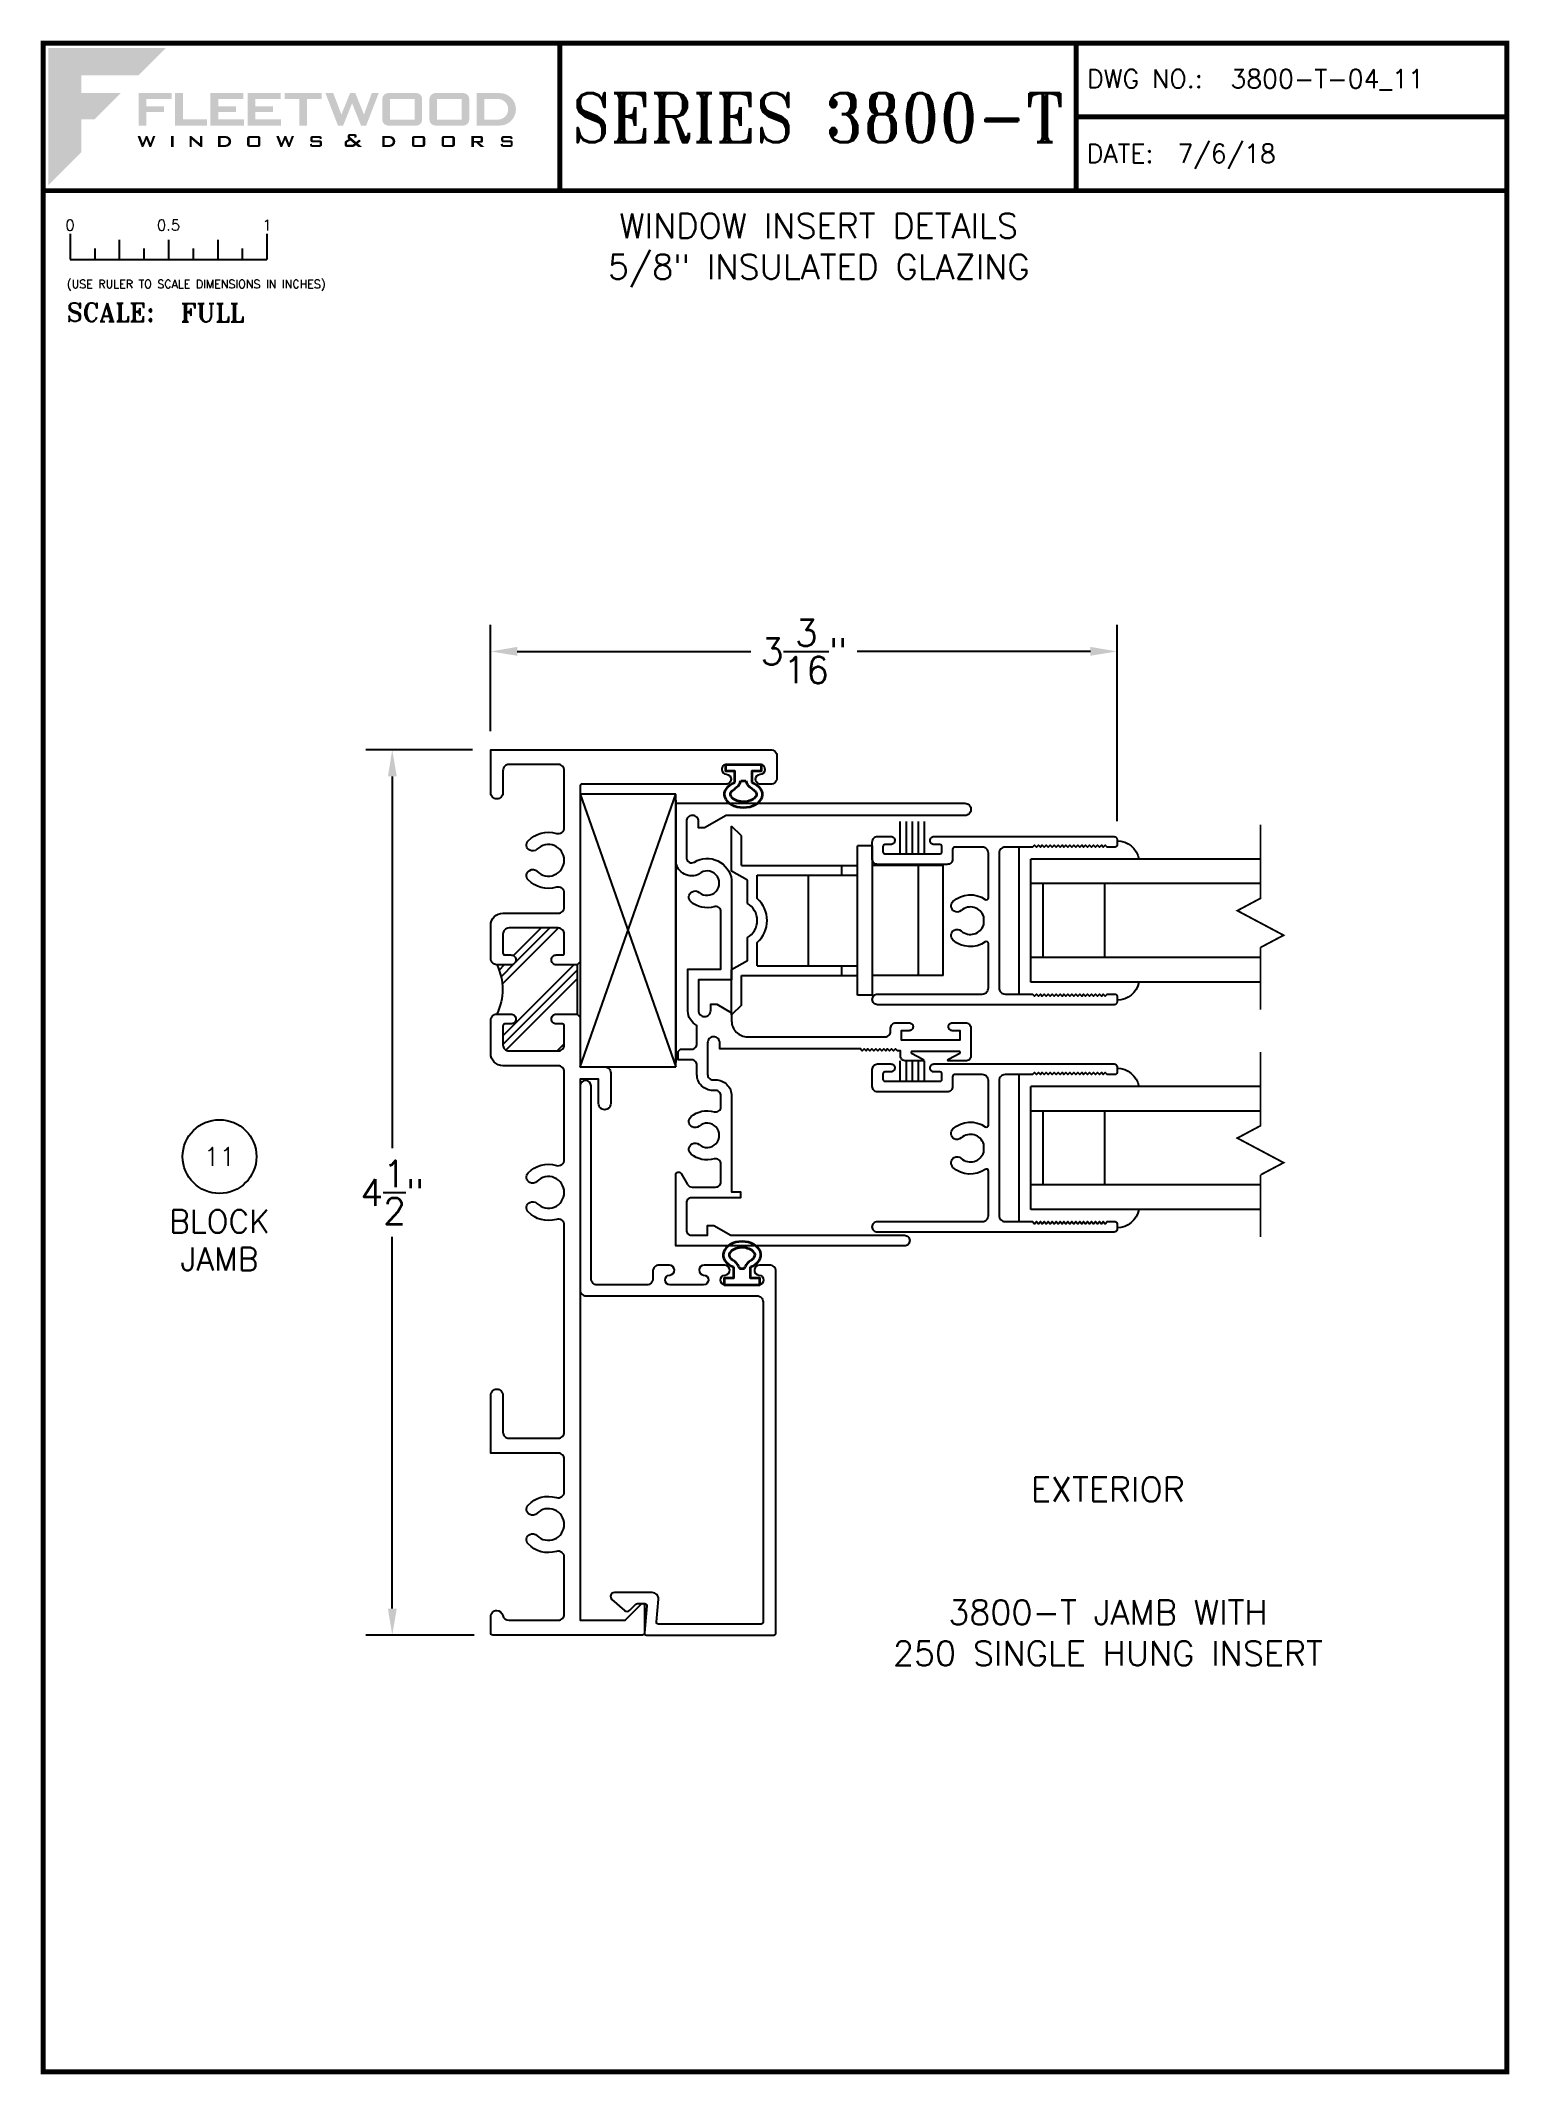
# Paper-space layout 'DETAIL 11' of a CAD drawing. Extents: x 0.3 to 7.8, y 0.1 to 10.4.
# The model-space entities are those that its viewports show. They can reach past a viewport. Long polylines and large blocks are cut down to what shows.
import ezdxf
from ezdxf.enums import TextEntityAlignment as Align

# ---------------------------------------------------------------- set-up
doc = ezdxf.new("R2010")
doc.units = 0
doc.header["$MEASUREMENT"] = 0
doc.layers.get('0').update_dxf_attribs({"linetype": 'CONTINUOUS'})
doc.layers.get('Defpoints').update_dxf_attribs({"linetype": 'CONTINUOUS'})
for name, color, linetype in [('FRAME', 1, 'CONTINUOUS'), ('GLASS', 7, 'CONTINUOUS'), ('GLAZING', 7, 'CONTINUOUS'), ('MISC', 7, 'CONTINUOUS'), ('SEAL', 7, 'CONTINUOUS'), ('TEXT', 7, 'CONTINUOUS'), ('VENT', 5, 'CONTINUOUS')]:
    doc.layers.add(name, color=color, linetype=linetype)
doc.layers.add('PROFILE NUMBER', color=150, linetype='CONTINUOUS', lineweight=35)
doc.layers.add('VP', color=40, linetype='CONTINUOUS', plot=False)
doc.layers.get('VP').off()
doc.styles.add('ROMANS', font='romans')
doc.styles.add('ROMANT', font='romant')
doc.styles.add('SIMPLEX-094', font='simplex.shx', dxfattribs={"height": 0.094})
doc.styles.get("Standard").update_dxf_attribs({"font": 'simplex.shx'})
doc.dimstyles.new('FULL SCALE', dxfattribs={"dimscale": 0.75, "dimtxt": 0.18, "dimasz": 0.18, "dimexe": 0.18, "dimexo": 0.125, "dimgap": 0.09, "dimtad": 0, "dimtih": 1, "dimtoh": 1, "dimdec": 4, "dimzin": 0, "dimdsep": 46, "dimlunit": 4, "dimtxsty": 'Standard', "dimcen": 0.09, "dimadec": 0, "dimazin": 0, "dimtfac": 1, "dimtdec": 4, "dimtofl": 0, "dimtmove": 0, "dimatfit": 3, "dimfxl": 0, "dimtolj": 1, "dimtzin": 0, "dimarcsym": 0})

# ---------------------------------------------------------------- blocks, each defined once
blk = doc.blocks.new('sectball')
blk.add_circle((0, 0), 0.125)
blk.add_attdef('NO', text='', height=0.062).set_placement((0, 0), align=Align.MIDDLE_CENTER)
for tag, p in [('LINE1', (0, -0.2588)), ('LINE2', (0, -0.3864)), ('LINE3', (0, -0.5214))]:
    blk.add_attdef(tag, text='', height=0.078).set_placement(p, align=Align.CENTER)
blk = doc.blocks.new('Fleetwood_Logo_6-10-15')
h = blk.add_hatch(color=154)
h.dxf.hatch_style = 1
h.paths.add_polyline_path([(0.2526, -0.0017), (0.0019, -0.0017), (0.0019, -0.2942), (0.0725, -0.2236), (0.0725, -0.1535), (0.1007, -0.1535), (0.1567, -0.0976), (0.0725, -0.0976), (0.0725, -0.0596), (0.1946, -0.0596)])
h = blk.add_hatch(color=251)
h.dxf.hatch_style = 1
h.paths.add_polyline_path([(0.2487, -0.1256), (0.2112, -0.1256), (0.2112, -0.1102), (0.2647, -0.1102), (0.2647, -0.0976), (0.1946, -0.0976), (0.1946, -0.1667), (0.2112, -0.1667), (0.2112, -0.1377), (0.2487, -0.1377)])
h = blk.add_hatch(color=251)
h.dxf.hatch_style = 1
h.paths.add_polyline_path([(0.2886, -0.0976), (0.272, -0.0976), (0.272, -0.1667), (0.3401, -0.1667), (0.3401, -0.1535), (0.2886, -0.1535)])
h = blk.add_hatch(color=251)
h.dxf.hatch_style = 1
h.paths.add_polyline_path([(0.4175, -0.0976), (0.3474, -0.0976), (0.3474, -0.1667), (0.4185, -0.1667), (0.4185, -0.1534), (0.364, -0.1534), (0.364, -0.1377), (0.4015, -0.1377), (0.4015, -0.1256), (0.364, -0.1256), (0.364, -0.1102), (0.4175, -0.1102)])
h = blk.add_hatch(color=251)
h.dxf.hatch_style = 1
h.paths.add_polyline_path([(0.4965, -0.0976), (0.4264, -0.0976), (0.4264, -0.1667), (0.4975, -0.1667), (0.4975, -0.1534), (0.443, -0.1534), (0.443, -0.1377), (0.4804, -0.1377), (0.4804, -0.1256), (0.443, -0.1256), (0.443, -0.1102), (0.4965, -0.1102)])
h = blk.add_hatch(color=251)
h.dxf.hatch_style = 1
h.paths.add_polyline_path([(0.5842, -0.0976), (0.5054, -0.0976), (0.5054, -0.1102), (0.5365, -0.1102), (0.5365, -0.1667), (0.5531, -0.1667), (0.5531, -0.1102), (0.5842, -0.1102)])
h = blk.add_hatch(color=251)
h.dxf.hatch_style = 1
h.paths.add_polyline_path([(0.6089, -0.0976), (0.5921, -0.0976), (0.6188, -0.1667), (0.63, -0.1667), (0.6489, -0.1192), (0.6679, -0.1667), (0.6789, -0.1667), (0.7056, -0.0976), (0.6908, -0.0976), (0.6742, -0.1433), (0.6558, -0.0976), (0.6446, -0.0976), (0.6261, -0.1433)])
h = blk.add_hatch(color=251)
h.dxf.hatch_style = 1
h.paths.add_polyline_path([(0.7853, -0.0976), (0.726, -0.0976, 0.414214), (0.7133, -0.1102), (0.7133, -0.154, 0.414214), (0.726, -0.1667), (0.7853, -0.1667, 0.414214), (0.798, -0.154), (0.798, -0.1102, 0.414214)])
h.paths.add_polyline_path([(0.7819, -0.1102), (0.7819, -0.154), (0.7294, -0.154), (0.7294, -0.1102)], flags=16)
h = blk.add_hatch(color=251)
h.dxf.hatch_style = 1
h.paths.add_polyline_path([(0.8856, -0.0976), (0.8262, -0.0976, 0.414214), (0.8136, -0.1102), (0.8136, -0.154, 0.414214), (0.8262, -0.1667), (0.8856, -0.1667, 0.414214), (0.8982, -0.154), (0.8982, -0.1102, 0.414214)])
h.paths.add_polyline_path([(0.8822, -0.1102), (0.8822, -0.154), (0.8296, -0.154), (0.8296, -0.1102)], flags=16)
h = blk.add_hatch(color=251)
h.dxf.hatch_style = 1
h.paths.add_polyline_path([(0.9632, -0.0976), (0.914, -0.0976), (0.914, -0.1667), (0.9632, -0.1667, 1)])
h.paths.add_polyline_path([(0.9301, -0.1102), (0.9593, -0.1102, -1), (0.9593, -0.154), (0.9301, -0.154)], flags=16)
h = blk.add_hatch(color=7)
h.dxf.hatch_style = 1
h.paths.add_polyline_path([(0.2301, -0.1891), (0.2251, -0.1891), (0.2196, -0.2043), (0.2134, -0.1891), (0.2097, -0.1891), (0.2035, -0.2043), (0.1978, -0.1891), (0.1922, -0.1891), (0.2011, -0.2121), (0.2048, -0.2121), (0.2112, -0.1963), (0.2175, -0.2121), (0.2212, -0.2121)])
h = blk.add_hatch(color=7)
h.dxf.hatch_style = 1
h.paths.add_polyline_path([(0.2691, -0.1891), (0.2637, -0.1891), (0.2637, -0.2118), (0.2637, -0.2121), (0.2691, -0.2121)])
h = blk.add_hatch(color=7)
h.dxf.hatch_style = 1
h.paths.add_polyline_path([(0.3077, -0.1964), (0.3259, -0.2121), (0.3298, -0.2121), (0.3298, -0.1891), (0.325, -0.1891), (0.325, -0.2047), (0.3067, -0.1891), (0.3029, -0.1891), (0.3029, -0.2121), (0.3077, -0.2121)])
h = blk.add_hatch(color=7)
h.dxf.hatch_style = 1
h.paths.add_polyline_path([(0.3801, -0.1891), (0.3637, -0.1891), (0.3637, -0.2121), (0.3801, -0.2121, 1)])
h.paths.add_polyline_path([(0.3691, -0.2079), (0.3691, -0.1933), (0.3788, -0.1933, -1), (0.3788, -0.2079)], flags=16)
h = blk.add_hatch(color=7)
h.dxf.hatch_style = 1
h.paths.add_polyline_path([(0.4537, -0.2079), (0.4537, -0.1933, 0.414214), (0.4495, -0.1891), (0.4297, -0.1891, 0.414214), (0.4255, -0.1933), (0.4255, -0.2079, 0.414214), (0.4297, -0.2121), (0.4495, -0.2121, 0.414214)])
h.paths.add_polyline_path([(0.4308, -0.2079), (0.4308, -0.1933), (0.4484, -0.1933), (0.4484, -0.2079)], flags=16)
h = blk.add_hatch(color=7)
h.dxf.hatch_style = 1
h.paths.add_polyline_path([(0.5253, -0.1891), (0.5203, -0.1891), (0.5148, -0.2043), (0.5087, -0.1891), (0.5049, -0.1891), (0.4988, -0.2043), (0.493, -0.1891), (0.4874, -0.1891), (0.4963, -0.2121), (0.5001, -0.2121), (0.5064, -0.1963), (0.5127, -0.2121), (0.5164, -0.2121)])
h = blk.add_hatch(color=7)
h.dxf.hatch_style = 1
h.paths.add_polyline_path([(0.5801, -0.1891), (0.5643, -0.1891, 0.414214), (0.56, -0.1933), (0.56, -0.1981, 0.414214), (0.5643, -0.2024), (0.58, -0.2024), (0.58, -0.2078), (0.5637, -0.2078), (0.5637, -0.2052), (0.5591, -0.2062), (0.5591, -0.2078, 0.414214), (0.5634, -0.2121), (0.5805, -0.2121, 0.414214), (0.5848, -0.2078), (0.5848, -0.2024, 0.414214), (0.5805, -0.1982), (0.5648, -0.1982), (0.5648, -0.193), (0.5798, -0.193), (0.5798, -0.1958), (0.5843, -0.1948), (0.5843, -0.1933, 0.414214)])
h = blk.add_hatch(color=7)
h.dxf.hatch_style = 1
h.paths.add_polyline_path([(0.645, -0.1913, -0.222262), (0.6447, -0.1906), (0.6447, -0.1892), (0.6535, -0.1892), (0.6535, -0.193), (0.6587, -0.1918), (0.6587, -0.189, 0.414214), (0.6544, -0.1847), (0.6437, -0.1847, 0.414214), (0.6394, -0.189), (0.6394, -0.1922, 0.222262), (0.6407, -0.1948), (0.6415, -0.1955), (0.6345, -0.1998, 0.260684), (0.6329, -0.2027), (0.6329, -0.2078, 0.414214), (0.6372, -0.2121), (0.6514, -0.2121, 0.17577), (0.6536, -0.2113), (0.657, -0.2085), (0.6614, -0.2121), (0.6699, -0.2121), (0.6613, -0.2049), (0.6676, -0.1997), (0.6637, -0.1964), (0.6574, -0.2017)])
h.paths.add_polyline_path([(0.6532, -0.2052), (0.6509, -0.2072, -0.17577), (0.6502, -0.2074), (0.6382, -0.2074), (0.6382, -0.2033, -0.260684), (0.6387, -0.2025), (0.6451, -0.1985)], flags=16)
h = blk.add_hatch(color=7)
h.dxf.hatch_style = 1
h.paths.add_polyline_path([(0.7294, -0.1891), (0.713, -0.1891), (0.713, -0.2121), (0.7294, -0.2121, 1)])
h.paths.add_polyline_path([(0.7184, -0.2079), (0.7184, -0.1933), (0.7281, -0.1933, -1), (0.7281, -0.2079)], flags=16)
h = blk.add_hatch(color=7)
h.dxf.hatch_style = 1
h.paths.add_polyline_path([(0.8045, -0.2079), (0.8045, -0.1933, 0.414214), (0.8003, -0.1891), (0.7805, -0.1891, 0.414214), (0.7763, -0.1933), (0.7763, -0.2079, 0.414214), (0.7805, -0.2121), (0.8003, -0.2121, 0.414214)])
h.paths.add_polyline_path([(0.7816, -0.2079), (0.7816, -0.1933), (0.7992, -0.1933), (0.7992, -0.2079)], flags=16)
h = blk.add_hatch(color=7)
h.dxf.hatch_style = 1
h.paths.add_polyline_path([(0.8678, -0.2079), (0.8678, -0.1933, 0.414214), (0.8636, -0.1891), (0.8438, -0.1891, 0.414214), (0.8396, -0.1933), (0.8396, -0.2079, 0.414214), (0.8438, -0.2121), (0.8636, -0.2121, 0.414214)])
h.paths.add_polyline_path([(0.8449, -0.2079), (0.8449, -0.1933), (0.8624, -0.1933), (0.8624, -0.2079)], flags=16)
h = blk.add_hatch(color=7)
h.dxf.hatch_style = 1
h.paths.add_polyline_path([(0.9277, -0.1993), (0.9277, -0.1933, 0.414214), (0.9235, -0.1891), (0.9028, -0.1891), (0.9028, -0.2121), (0.9082, -0.2121), (0.9082, -0.2035), (0.9131, -0.2035), (0.9224, -0.2121), (0.9303, -0.2121), (0.9197, -0.2035), (0.9235, -0.2035, 0.414214)])
h.paths.add_polyline_path([(0.9082, -0.1993), (0.9082, -0.1933), (0.9214, -0.1933, -0.414214), (0.9224, -0.1943), (0.9224, -0.1983, -0.414214), (0.9214, -0.1993)], flags=16)
h = blk.add_hatch(color=7)
h.dxf.hatch_style = 1
h.paths.add_polyline_path([(0.9867, -0.1982), (0.971, -0.1982), (0.971, -0.193), (0.9859, -0.193), (0.9859, -0.1958), (0.9905, -0.1948), (0.9905, -0.1933, 0.414214), (0.9863, -0.1891), (0.9705, -0.1891, 0.414214), (0.9662, -0.1933), (0.9662, -0.1981, 0.414214), (0.9705, -0.2024), (0.9862, -0.2024), (0.9862, -0.2078), (0.9699, -0.2078), (0.9699, -0.2052), (0.9653, -0.2062), (0.9653, -0.2078, 0.414214), (0.9696, -0.2121), (0.9867, -0.2121, 0.414214), (0.991, -0.2078), (0.991, -0.2024, 0.414214)])
blk = doc.blocks.new('A-SIZE_P')
at = {"const_width": 0.025}
blk.add_lwpolyline([(0.313, 0.125), (7.751, 0.125), (7.751, 10.437), (0.313, 10.437)], close=True, dxfattribs=at)
for points in [[(2.938, 10.437), (2.938, 9.687)], [(5.563, 10.437), (5.563, 9.687)], [(5.563, 10.062), (7.751, 10.062)], [(0.313, 9.687), (7.751, 9.687)]]:
    blk.add_lwpolyline(points, dxfattribs=at)
at = {"xscale": 2.387023416083395, "yscale": 2.387023416083395, "zscale": 2.387023416083395}
blk.add_blockref('Fleetwood_Logo_6-10-15', (0.334, 10.416), dxfattribs=at)
for s, style, p in [('DWG NO.:', 'SIMPLEX-094', (5.617, 10.209)), ('DATE:', 'SIMPLEX-094', (5.616, 9.829)), ('SCALE:', 'ROMANT', (0.433, 9.022))]:
    blk.add_text(s, height=0.094, dxfattribs=dict(style=style)).set_placement(p)
for tag, p, style in [('DWG_NO', (6.346, 10.209), 'SIMPLEX-094'), ('DATE', (6.077, 9.829), 'SIMPLEX-094'), ('SCALE', (1.011, 9.02), 'ROMANT')]:
    blk.add_attdef(tag, p, '', height=0.094, dxfattribs=dict(style=style))
for tag, height, style, width, p, p2 in [('DWG_NO_F', 0.094, 'SIMPLEX-094', 1.745692, (6.347, 10.209), (7.683, 10.209)), ('PRODUCT', 0.25, 'ROMANT', 1.390728, (3.001, 9.934), (5.5, 9.934))]:
    blk.add_attdef(tag, text='', height=height, dxfattribs=dict(style=style, width=width)).set_placement(p, p2, align=Align.FIT)
blk = doc.blocks.new('Full')
for p, q in [((0.137, -0.219), (0.137, -0.35)), ((0.262, -0.294), (0.262, -0.35)), ((0.387, -0.249), (0.387, -0.35)), ((0.512, -0.294), (0.512, -0.35)), ((0.637, -0.249), (0.637, -0.35)), ((0.762, -0.294), (0.762, -0.35)), ((0.887, -0.249), (0.887, -0.35)), ((1.012, -0.294), (1.012, -0.35)), ((1.137, -0.219), (1.137, -0.35)), ((0.137, -0.35), (1.137, -0.35))]:
    blk.add_line(p, q)
for s, p in [('0', (0.137, -0.219)), ('0.5', (0.637, -0.219)), ('1', (1.137, -0.219))]:
    blk.add_text(s, height=0.055).set_placement(p, align=Align.BOTTOM_CENTER)
at = {"style": 'ROMANS'}
blk.add_text('(USE RULER TO SCALE DIMENSIONS IN INCHES)', height=0.04115, dxfattribs=at).set_placement((0.12, -0.495))
blk = doc.blocks.new('*D140')
at = {"color": 0, "lineweight": -2}
for p, q in [((2.587, 6.939), (2.587, 7.48)), ((5.77, 6.483), (5.77, 7.48)), ((2.722, 7.345), (3.909, 7.345)), ((5.635, 7.345), (4.449, 7.345))]:
    blk.add_line(p, q, dxfattribs=at)
at = {"color": 0}
for points in [[(2.722, 7.368), (2.722, 7.323), (2.587, 7.345)], [(5.635, 7.368), (5.635, 7.323), (5.77, 7.345)]]:
    blk.add_solid(points, dxfattribs=at)
at = {"layer": 'Defpoints', "color": 0}
for p in [(5.77, 7.345), (2.587, 6.845), (5.77, 6.389)]:
    blk.add_point(p, dxfattribs=at)
at = {"color": 0, "insert": (4.179, 7.345), "char_height": 0.135, "attachment_point": 5}
blk.add_mtext('\\A1;3{\\H1.000000x;\\S3/16;}"', dxfattribs=at)
blk = doc.blocks.new('*D141')
at = {"color": 0, "lineweight": -2}
for p, q in [((2.494, 6.845), (1.952, 6.845)), ((2.087, 6.71), (2.087, 4.82)), ((2.087, 2.48), (2.087, 4.37)), ((2.504, 2.345), (1.952, 2.345))]:
    blk.add_line(p, q, dxfattribs=at)
at = {"color": 0}
for points in [[(2.065, 6.71), (2.11, 6.71), (2.087, 6.845)], [(2.065, 2.48), (2.11, 2.48), (2.087, 2.345)]]:
    blk.add_solid(points, dxfattribs=at)
at = {"layer": 'Defpoints', "color": 0}
for p in [(2.587, 6.845), (2.087, 2.345), (2.597, 2.345)]:
    blk.add_point(p, dxfattribs=at)
at = {"color": 0, "insert": (2.087, 4.595), "char_height": 0.135, "attachment_point": 5}
blk.add_mtext('\\A1;4{\\H1.000000x;\\S1/2;}"', dxfattribs=at)
blk = doc.blocks.new('2012 fixed rail')
blk.add_lwpolyline([(-0.313, -0.236, -0.414214), (-0.286, -0.263), (-0.286, -0.617, -0.414214), (-0.313, -0.644), (-0.4, -0.644, -0.414214), (-0.428, -0.617), (-0.428, -0.549, -0.414214), (-0.408, -0.53), (-0.407, -0.53, -0.414214), (-0.387, -0.55), (-0.387, -0.58, 0.414214), (-0.377, -0.59), (-0.35, -0.59, 0.414214), (-0.34, -0.58), (-0.34, -0.3, 0.414214), (-0.35, -0.29), (-0.377, -0.29, 0.414214), (-0.387, -0.3), (-0.387, -0.33, -0.414214), (-0.407, -0.35), (-0.408, -0.35, -0.414214), (-0.428, -0.331), (-0.428, 0.585, -0.414214), (-0.413, 0.6), (-0.384, 0.6, -0.414214), (-0.374, 0.59), (-0.374, 0.55), (-0.384, 0.54), (-0.374, 0.53), (-0.384, 0.52), (-0.374, 0.51), (-0.384, 0.5), (-0.374, 0.49), (-0.384, 0.48), (-0.374, 0.47), (-0.384, 0.46), (-0.374, 0.45), (-0.384, 0.44), (-0.374, 0.43), (-0.384, 0.42), (-0.374, 0.41), (-0.384, 0.4), (-0.374, 0.39), (-0.384, 0.38), (-0.374, 0.37), (-0.384, 0.36), (-0.374, 0.35), (-0.384, 0.34), (-0.374, 0.33), (-0.384, 0.32), (-0.374, 0.31), (-0.384, 0.3), (-0.374, 0.29), (-0.384, 0.28), (-0.374, 0.27), (-0.384, 0.26), (-0.374, 0.25), (-0.384, 0.24), (-0.374, 0.23), (-0.384, 0.22), (-0.374, 0.21), (-0.384, 0.2), (-0.374, 0.19), (-0.384, 0.18), (-0.374, 0.17), (-0.374, 0.031, 0.414214), (-0.343, 0), (0, 0), (0.342, 0, 0.414214), (0.373, 0.031), (0.373, 0.17), (0.384, 0.18), (0.373, 0.19), (0.384, 0.2), (0.373, 0.21), (0.384, 0.22), (0.373, 0.23), (0.384, 0.24), (0.373, 0.25), (0.384, 0.26), (0.373, 0.27), (0.384, 0.28), (0.373, 0.29), (0.384, 0.3), (0.373, 0.31), (0.384, 0.32), (0.373, 0.33), (0.384, 0.34), (0.373, 0.35), (0.384, 0.36), (0.373, 0.37), (0.384, 0.38), (0.373, 0.39), (0.384, 0.4), (0.373, 0.41), (0.384, 0.42), (0.373, 0.43), (0.384, 0.44), (0.373, 0.45), (0.384, 0.46), (0.373, 0.47), (0.384, 0.48), (0.373, 0.49), (0.384, 0.5), (0.373, 0.51), (0.384, 0.52), (0.373, 0.53), (0.384, 0.54), (0.373, 0.55), (0.373, 0.59, -0.414214), (0.384, 0.6), (0.413, 0.6, -0.414214), (0.427, 0.585), (0.427, 0), (0.427, -0.617, -0.414214), (0.4, -0.644, -0.414214), (0.373, -0.617), (0.373, -0.085, 0.414214), (0.342, -0.054), (0.117, -0.054, 0.6055), (0.108, -0.07, -0.348752), (0.098, -0.234, -0.508835), (0.048, -0.228, -0.325526), (0.052, -0.192, 0.55027), (0.02, -0.078), (0, -0.078), (-0.02, -0.078, 0.55027), (-0.052, -0.192, -0.325526), (-0.048, -0.228, -0.508835), (-0.098, -0.234, -0.348752), (-0.108, -0.07, 0.6055), (-0.117, -0.054), (-0.343, -0.054, 0.414214), (-0.374, -0.085), (-0.374, -0.226, 0.414214), (-0.363, -0.236)], format="xyb", close=True)
blk = doc.blocks.new('58 DUAL GLAZE')
for p, q in [((12.0384, 3.9495), (11.8522, 3.9495)), ((12.0234, 3.9345), (11.8672, 3.9345))]:
    blk.add_line(p, q)
at = {"color": 7}
for p, q in [((11.8672, 3.6429), (11.8672, 3.9345)), ((11.8984, 3.6429), (11.8984, 3.9345)), ((11.9922, 3.6429), (11.9922, 3.9345)), ((12.0234, 3.6429), (12.0234, 3.9345)), ((11.9922, 3.919), (11.8984, 3.919)), ((11.9922, 3.8407), (11.8984, 3.8407))]:
    blk.add_line(p, q, dxfattribs=at)
for centre, start, end in [((11.8718, 3.8249), 179.5239, 260.364), ((12.0188, 3.8249), 279.636, 0.4761)]:
    blk.add_arc(centre, 0.0278, start, end)
blk = doc.blocks.new('Single Hung Balancer')
for p, q in [((3.8238, 2.907), (3.8113, 2.9195)), ((3.8113, 2.8622), (3.8113, 2.9195)), ((3.8238, 2.8695), (3.8238, 2.907)), ((3.9901, 2.8945), (3.9713, 2.8945)), ((3.9713, 2.7045), (3.9713, 2.8945)), ((3.9901, 2.7045), (3.9901, 2.8945)), ((3.8238, 2.8695), (3.9713, 2.8695)), ((3.9513, 2.857), (3.9513, 2.8695)), ((4.0801, 2.8695), (3.9901, 2.8695)), ((4.0488, 2.7295), (4.0488, 2.8695)), ((4.0801, 2.7295), (4.0801, 2.8695)), ((3.8313, 2.8507), (3.8113, 2.8622)), ((3.8313, 2.8211), (3.8313, 2.8507)), ((3.8438, 2.8274), (3.8438, 2.857)), ((3.8438, 2.857), (3.9713, 2.857)), ((3.9088, 2.742), (3.9088, 2.857)), ((3.8313, 2.7482), (3.8313, 2.7778)), ((3.8438, 2.742), (3.8438, 2.7715)), ((3.8313, 2.7482), (3.8113, 2.7367)), ((3.8438, 2.742), (3.9713, 2.742)), ((3.9513, 2.7295), (3.9513, 2.742)), ((3.8113, 2.6795), (3.8113, 2.7367)), ((3.8238, 2.7295), (3.9713, 2.7295)), ((3.8238, 2.692), (3.8238, 2.7295)), ((4.0801, 2.7295), (3.9901, 2.7295)), ((3.8238, 2.692), (3.8113, 2.6795)), ((3.9901, 2.7045), (3.9713, 2.7045))]:
    blk.add_line(p, q)
for radius, start, end in [(0.025, 300, 60), (0.0375, 311.8103, 48.1897)]:
    blk.add_arc((3.8188, 2.7995), radius, start, end)
blk = doc.blocks.new('2000 Block Head')
blk.add_lwpolyline([(-0.049, 1.488), (-0.037, 1.476), (-0.037, 1.419, 0.414214), (-0.01, 1.392), (0.084, 1.392, -0.288631), (0.157, 1.438), (0.37, 1.438), (0.37, 1.27), (0.661, 1.27, 0.500943), (0.687, 1.305, -0.254791), (0.712, 1.422, -0.516447), (0.763, 1.417), (0.763, 1.416, -0.318358), (0.76, 1.381, 2.17601), (0.854, 1.381, -0.081588), (0.849, 1.389, -0.529011), (0.925, 1.5), (1.213, 1.5), (1.213, 0.03, -0.414214), (1.183, 0), (1.181, 0, -0.414214), (1.151, 0.03), (1.151, 1.244), (1.088, 1.353), (1.088, 1.384), (1.121, 1.384, 0.414214), (1.151, 1.414), (1.151, 1.416, 0.414214), (1.121, 1.446), (0.937, 1.446, 0.585024), (0.914, 1.405, -0.543308), (0.823, 1.216), (0.316, 1.216), (0.316, 1.384), (0.16, 1.384, 0.414214), (0.129, 1.354), (0.129, 1.353, 0.414214), (0.16, 1.322), (0.191, 1.322), (0.191, 1.291), (0.148, 1.216), (0.107, 1.216, 0.414214), (0.026, 1.135), (0.026, 0.435, 0.414214), (0.053, 0.408), (0.07, 0.408, -0.414214), (0.097, 0.381), (0.097, 0.314, -0.414214), (0.078, 0.294), (0.077, 0.294, -0.414214), (0.057, 0.314), (0.057, 0.354), (0.01, 0.354), (0.01, 0.054), (0.057, 0.054), (0.057, 0.095, -0.414214), (0.077, 0.114), (0.078, 0.114, -0.414214), (0.097, 0.095), (0.097, 0.027, -0.414214), (0.07, 0), (-0.07, 0, -0.414214), (-0.097, 0.027), (-0.097, 0.112, -0.782609), (-0.088, 0.114), (-0.057, 0.057, 0.782609), (-0.048, 0.059), (-0.048, 0.299, 0.782609), (-0.057, 0.301), (-0.088, 0.244, -0.782609), (-0.097, 0.246), (-0.097, 0.331, -0.414214), (-0.07, 0.358), (-0.046, 0.358), (-0.046, 0.373), (-0.036, 0.383), (-0.046, 0.393), (-0.036, 0.403), (-0.046, 0.413), (-0.036, 0.423), (-0.046, 0.433), (-0.036, 0.443), (-0.046, 0.453), (-0.036, 0.463), (-0.046, 0.473), (-0.036, 0.483), (-0.046, 0.493), (-0.036, 0.503), (-0.046, 0.513), (-0.036, 0.523), (-0.046, 0.533), (-0.036, 0.543), (-0.046, 0.553), (-0.039, 0.56), (-0.036, 0.56), (-0.036, 1.276), (-0.005, 1.276, 0.414214), (0.026, 1.307), (0.026, 1.308, 0.414214), (-0.005, 1.338), (-0.166, 1.338, 0.414214), (-0.193, 1.311), (-0.193, 1.297, -0.414214), (-0.274, 1.216), (-0.762, 1.216), (-0.762, 1.17), (-0.792, 1.17), (-0.792, 1.419, 0.414214), (-0.819, 1.446), (-0.956, 1.446, 0.414214), (-0.983, 1.419), (-0.983, 1.338), (-0.933, 1.338), (-0.933, 1.307), (-0.983, 1.22), (-0.983, 0.338, -0.414214), (-1.01, 0.311), (-1.01, 0.311, -0.414214), (-1.037, 0.338), (-1.037, 1.5), (-0.677, 1.5, -0.767327), (-0.669, 1.472), (-0.725, 1.44, 0.267949), (-0.738, 1.417), (-0.738, 1.297, 0.414214), (-0.711, 1.27), (-0.621, 1.27, 0.500943), (-0.595, 1.305, -0.254791), (-0.57, 1.422, -0.516447), (-0.519, 1.417), (-0.519, 1.416, -0.318358), (-0.522, 1.381, 2.17601), (-0.428, 1.381, -0.318358), (-0.431, 1.416), (-0.431, 1.417, -0.516447), (-0.38, 1.422, -0.254791), (-0.355, 1.305, 0.500943), (-0.329, 1.27), (-0.274, 1.27, 0.414214), (-0.247, 1.297), (-0.247, 1.311, -0.414214), (-0.166, 1.392), (-0.118, 1.392, 0.414214), (-0.091, 1.419), (-0.091, 1.488)], format="xyb", close=True)
blk = doc.blocks.new('*U181')
at = {"layer": 'PROFILE NUMBER', "color": 5}
for p, q in [((-0.016, 0.092), (-0.013, 0.083)), ((-0.013, 0.083), (0.013, 0.083)), ((0.013, 0.083), (0.016, 0.092))]:
    blk.add_line(p, q, dxfattribs=at)
blk.add_lwpolyline([(-0.043, 0.091), (-0.043, 0.034), (-0.09, 0.034), (-0.09, 0), (0.09, 0), (0.09, 0.034), (0.043, 0.034), (0.043, 0.091)], dxfattribs=at)
for centre, start, end in [((-0.073, 0.071), 19.8289, 61.175), ((0.073, 0.071), 118.7633, 160.1945)]:
    blk.add_arc(centre, 0.06, start, end, dxfattribs=at)
blk.add_ellipse((0, 0.152), major_axis=(-0.0958, 0), ratio=0.712114, start_param=2.033109, end_param=7.391692, dxfattribs=at)
blk.add_open_spline([(0.044, 0.124), (0.053, 0.129), (0.059, 0.135), (0.069, 0.15), (0.068, 0.157), (0.049, 0.179), (0.027, 0.189), (-0.021, 0.191), (-0.045, 0.181), (-0.067, 0.16), (-0.068, 0.152), (-0.061, 0.137), (-0.054, 0.129), (-0.044, 0.124)], degree=3, knots=[2.2211, 2.2211, 2.2211, 2.2211, 2.727733, 2.727733, 3.7005, 3.7005, 4.673268, 4.673268, 5.646035, 5.646035, 6.618803, 6.618803, 7.203997, 7.203997, 7.203997, 7.203997], dxfattribs=at)
blk = doc.blocks.new('3809 BLOCK FRAME')
h = blk.add_hatch()
h.set_pattern_fill('PLAST', color=256, angle=45, style=0)
h.set_pattern_definition([(45, (-4.25098, -6.643), (-0.176777, 0.176777), []), (45, (-4.27308, -6.6209), (-0.176777, 0.176777), []), (45, (-4.29517, -6.5988), (-0.176777, 0.176777), [])])
edge = h.paths.add_edge_path()
edge.add_arc((-0.937, 0.093), 0.031, 270, 360, ccw=False)
edge.add_line((-0.937, 0.062), (-1.033, 0.062))
edge.add_arc((-1.033, 0.072), 0.01, 180, 270, ccw=False)
edge.add_line((-1.043, 0.072), (-1.043, 0.103))
edge.add_arc((-1.068, 0.103), 0.025, 360, 450)
edge.add_arc((-1.068, 0.103), 0.025, 90, 180)
edge.add_line((-1.093, 0.103), (-1.093, 0.031))
edge.add_arc((-1.218, -0.221), 0.281, 63.5092, 116.4908)
edge.add_line((-1.344, 0.031), (-1.344, 0.103))
edge.add_arc((-1.369, 0.103), 0.025, 0, 90)
edge.add_arc((-1.369, 0.103), 0.025, 90, 180)
edge.add_line((-1.394, 0.103), (-1.394, 0.072))
edge.add_arc((-1.404, 0.072), 0.01, 270, 360, ccw=False)
edge.add_line((-1.404, 0.062), (-1.5, 0.062))
edge.add_arc((-1.5, 0.093), 0.031, 180, 270, ccw=False)
edge.add_line((-1.531, 0.093), (-1.531, 0.343))
edge.add_arc((-1.5, 0.343), 0.031, 90, 180, ccw=False)
edge.add_line((-1.5, 0.374), (-1.404, 0.374))
edge.add_arc((-1.404, 0.364), 0.01, 0, 90, ccw=False)
edge.add_line((-1.394, 0.364), (-1.394, 0.333))
edge.add_arc((-1.369, 0.333), 0.025, 180, 270)
edge.add_arc((-1.369, 0.333), 0.025, 270, 360)
edge.add_line((-1.344, 0.333), (-1.344, 0.439))
edge.add_line((-1.344, 0.439), (-1.093, 0.439))
edge.add_line((-1.093, 0.439), (-1.093, 0.333))
edge.add_arc((-1.068, 0.333), 0.025, 180, 270)
edge.add_arc((-1.068, 0.333), 0.025, 270, 360)
edge.add_line((-1.043, 0.333), (-1.043, 0.364))
edge.add_arc((-1.033, 0.364), 0.01, 90, 180, ccw=False)
edge.add_line((-1.033, 0.374), (-0.937, 0.374))
edge.add_arc((-0.937, 0.343), 0.031, 0, 90, ccw=False)
edge.add_line((-0.906, 0.343), (-0.906, 0.093))
blk.add_line((-1.093, 0.439), (-1.344, 0.439))
for points in [[(-1.093, 0.439), (-1.093, 0.333, 0.414214), (-1.068, 0.308, 0.414214), (-1.043, 0.333), (-1.043, 0.364, -0.414214), (-1.033, 0.374), (-0.937, 0.374, -0.414214), (-0.906, 0.343), (-0.906, 0.093, -0.414214), (-0.937, 0.062), (-1.033, 0.062, -0.414214), (-1.043, 0.072), (-1.043, 0.103, 0.414214), (-1.068, 0.128), (-1.068, 0.128, 0.414214), (-1.093, 0.103), (-1.093, 0.031, 0.414214), (-1.062, 0), (-0.893, 0, 0.414214), (-0.831, 0.062), (-0.831, 0.343, -0.414214), (-0.8, 0.374), (-0.729, 0.374, -0.5024), (-0.699, 0.334, 0.280293), (-0.661, 0.19, 0.498955), (-0.613, 0.198), (-0.613, 0.198, 0.334263), (-0.618, 0.235, -2.470836), (-0.506, 0.235, 0.334263), (-0.511, 0.198, 0.498955), (-0.463, 0.19, 0.280293), (-0.425, 0.334, -0.5024), (-0.395, 0.374), (-0.106, 0.374, -0.414214), (-0.075, 0.343), (-0.075, 0.093, -0.414214), (-0.106, 0.062), (-0.219, 0.062, 0.414214), (-0.25, 0.031, 0.414214), (-0.219, 0), (0, 0), (0, 1.423, 0.414214), (-0.031, 1.454), (-0.144, 1.454, 0.414214), (-0.175, 1.423), (-0.175, 1.371, 0.414214), (-0.15, 1.346), (-0.15, 1.346, 0.399638), (-0.125, 1.37, -0.399638), (-0.1, 1.394), (-0.1, 1.394, -0.414214), (-0.075, 1.369), (-0.075, 1.199, -0.414214), (-0.1, 1.174), (-0.1, 1.174, -0.399638), (-0.125, 1.198, 0.399638), (-0.15, 1.221, 0.414214), (-0.175, 1.196), (-0.175, 0.464, -0.414214), (-0.185, 0.454), (-1.078, 0.454), (-1.093, 0.439)], [(-1.344, 0.439), (-1.344, 0.439), (-1.359, 0.454), (-1.612, 0.454), (-1.612, 0.579, 0.414214), (-1.643, 0.61), (-1.799, 0.61, 0.414214), (-1.83, 0.579, 0.414214), (-1.799, 0.548), (-1.674, 0.548), (-1.674, 0.454), (-4.425, 0.454), (-4.425, 0.678, -0.198912), (-4.422, 0.685), (-4.343, 0.764, 0.668179), (-4.35, 0.781), (-4.49, 0.781, 0.414214), (-4.5, 0.771), (-4.5, 0.01, 0.414214), (-4.49, 0), (-4.406, 0, 0.414214), (-4.375, 0.031, 0.358249), (-4.4, 0.061, -0.358249), (-4.425, 0.092), (-4.425, 0.343, -0.414214), (-4.394, 0.374), (-4.105, 0.374, -0.5024), (-4.075, 0.334, 0.280293), (-4.037, 0.19, 0.498955), (-3.989, 0.198, 0.334263), (-3.994, 0.235, -2.470836), (-3.882, 0.235, 0.334263), (-3.887, 0.198, 0.498955), (-3.839, 0.19, 0.280293), (-3.801, 0.334, -0.5024), (-3.771, 0.374), (-3.606, 0.374, -0.414214), (-3.575, 0.343), (-3.575, 0), (-3.281, 0, 0.414214), (-3.25, 0.031, 0.414214), (-3.281, 0.062), (-3.469, 0.062, -0.414214), (-3.5, 0.093), (-3.5, 0.343, -0.414214), (-3.469, 0.374), (-2.417, 0.374, -0.5024), (-2.387, 0.334, 0.280293), (-2.349, 0.19, 0.498955), (-2.301, 0.198, 0.334263), (-2.306, 0.235, -2.470836), (-2.194, 0.235, 0.334263), (-2.199, 0.198, 0.498955), (-2.151, 0.19, 0.280293), (-2.113, 0.334, -0.5024), (-2.083, 0.374), (-1.637, 0.374, -0.414214), (-1.606, 0.343), (-1.606, 0.062, 0.414214), (-1.544, 0), (-1.375, 0, 0.414214), (-1.344, 0.031), (-1.344, 0.103, 0.414214), (-1.369, 0.128, 0.414214), (-1.394, 0.103), (-1.394, 0.072, -0.414214), (-1.404, 0.062), (-1.5, 0.062, -0.414214), (-1.531, 0.093), (-1.531, 0.343, -0.414214), (-1.5, 0.374), (-1.404, 0.374, -0.414214), (-1.394, 0.364), (-1.394, 0.333, 0.414214), (-1.369, 0.308, 0.414214), (-1.344, 0.333), (-1.344, 0.439)]]:
    blk.add_lwpolyline(points, format="xyb")
blk.add_arc((-1.218, -0.221), 0.281, 63.5092, 116.4908)
blk = doc.blocks.new('3810_2p25in_Insert_Glass_Stop')
blk.add_lwpolyline([(1.82, 0.582, 0.975), (1.77, 0.581), (1.77, 0.411, 0.975), (1.82, 0.41, -0.975), (1.87, 0.408), (1.87, 0.303, -0.975), (1.82, 0.301, 0.975), (1.77, 0.3), (1.77, 0.13, 0.975), (1.82, 0.129, -0.975), (1.87, 0.127), (1.87, 0.074, -0.414214), (1.839, 0.043), (1.801, 0.043, 0.414214), (1.77, 0.012), (1.77, -0.24, 0.414214), (1.801, -0.271), (2.781, -0.271, -1), (2.781, -0.327), (1.745, -0.327, -0.414214), (1.714, -0.296), (1.714, 0.572, 0.414214), (1.683, 0.603), (0.056, 0.603, 0.414214), (0.046, 0.593), (0.046, 0.071, 0.440011), (0.057, 0.061), (0.172, 0.071, -0.440011), (0.206, 0.04), (0.206, -0.152, -0.691708), (0.171, -0.165), (0.115, -0.101, -0.395486), (0.116, -0.074), (0.147, -0.043, 0.198912), (0.15, -0.036), (0.15, 0.002, 0.440011), (0.139, 0.012), (0.001, 0, -0.440011), (-0.01, 0.01), (-0.01, 0.658, -0.414214), (0, 0.668), (1.839, 0.668, -0.414214), (1.87, 0.637), (1.87, 0.584, -0.975)], format="xyb", close=True)

msp = doc.modelspace()

# ---------------------------------------------------------------- linework, layer by layer
msp.add_line((11.45, 5.16), (11.825, 5.16))
at = {"layer": 'GLASS'}
for p, q in [((11.45, 6.546), (11.45, 5.16)), ((11.45, 5.16), (11.936, 6.546)), ((11.45, 6.546), (11.936, 5.16)), ((11.936, 6.546), (11.45, 6.546)), ((11.936, 5.16), (11.936, 6.546)), ((11.936, 6.515), (11.936, 5.182)), ((11.45, 5.16), (11.936, 5.16))]:
    msp.add_line(p, q, dxfattribs=at)
at = {"layer": 'GLAZING', "const_width": 0.0094}
for points in [[(14.908, 5.767), (15.025, 5.829), (14.79, 5.954), (14.908, 6.017), (14.908, 6.391)], [(14.908, 5.451), (14.908, 5.767)], [(14.908, 4.611), (15.025, 4.673), (14.79, 4.798), (14.908, 4.861), (14.908, 5.235)], [(14.908, 4.295), (14.908, 4.611)]]:
    msp.add_lwpolyline(points, dxfattribs=at)
at = {"layer": 'SEAL'}
for p, q in [((13.077, 6.244), (13.077, 6.408)), ((13.108, 6.244), (13.108, 6.408)), ((13.139, 6.244), (13.139, 6.408)), ((13.17, 6.244), (13.17, 6.408)), ((13.201, 6.244), (13.201, 6.408)), ((13.077, 5.088), (13.077, 5.19)), ((13.108, 5.088), (13.108, 5.19)), ((13.139, 5.088), (13.139, 5.19)), ((13.17, 5.088), (13.17, 5.19)), ((13.201, 5.088), (13.201, 5.19))]:
    msp.add_line(p, q, dxfattribs=at)

# ---------------------------------------------------------------- block references
at = {"layer": 'FRAME', "xscale": -1}
for name, p, rotation in [('3809 BLOCK FRAME', (10.996, 6.772), 270.0000000000003), ('3810_2p25in_Insert_Glass_Stop', (11.777, 2.282), 270.0000000000002)]:
    msp.add_blockref(name, p, dxfattribs=dict(at, rotation=rotation))
at = {"layer": 'FRAME', "rotation": 90}
msp.add_blockref('2000 Block Head', (13.436, 5.287), dxfattribs=at)
at = {"layer": 'GLAZING', "xscale": -4, "yscale": 4, "zscale": 4, "rotation": 90}
for p in [(29.479, 53.685), (29.479, 52.529)]:
    msp.add_blockref('58 DUAL GLAZE', p, dxfattribs=at)
at = {"layer": 'MISC', "xscale": 4, "yscale": 4, "zscale": 4}
msp.add_blockref('Single Hung Balancer', (-3.025, -5.294), dxfattribs=at)
at = {"layer": 'TEXT', "xscale": -1, "rotation": 180}
msp.add_blockref('*U181', (12.28, 6.697), dxfattribs=at)
at = {"layer": 'TEXT'}
msp.add_blockref('*U181', (12.273, 4.052), dxfattribs=at)
at = {"layer": 'VENT', "rotation": 270}
for p in [(13.579, 5.903), (13.579, 4.747)]:
    msp.add_blockref('2012 fixed rail', p, dxfattribs=at)

psp = doc.layouts.new('DETAIL 11')

# ---------------------------------------------------------------- block references
ref = psp.add_blockref('A-SIZE_P', (0, 0))
ref.add_attrib('DATE', '7/6/18', (6.07741, 9.82884), dxfattribs={"height": 0.094, "style": 'SIMPLEX-094'})
ref.add_attrib('SCALE', 'FULL', (1.01101, 9.02035), dxfattribs={"height": 0.094, "style": 'ROMANT'})
ref.add_attrib('PRODUCT', 'SERIES 3800-T', dxfattribs={"height": 0.25, "style": 'ROMANT', "width": 0.807692}).set_placement((3.0005, 9.93352), (5.5005, 9.93352), align=Align.FIT)
ref.add_attrib('DWG_NO', '3800-T-04_11', (6.34634, 10.20879), dxfattribs={"height": 0.094, "style": 'SIMPLEX-094'})
psp.add_blockref('Full', (0.313, 9.687))
at = {"layer": 'TEXT', "xscale": 1.5, "yscale": 1.5, "zscale": 1.5}
psp.add_blockref('sectball', (1.20939, 4.77738), dxfattribs=at).add_auto_attribs({'NO': '11', 'LINE1': 'BLOCK', 'LINE2': 'JAMB'})

# ---------------------------------------------------------------- texts
at = {"layer": 'TEXT', "color": 7, "char_height": 0.125, "attachment_point": 5}
for s, insert, width in [('WINDOW INSERT DETAILS\\P5/8" INSULATED GLAZING', (4.2541, 9.38363), 2.6321963), ('EXTERIOR\\P\\P\\P3800-T JAMB WITH\\P250 SINGLE HUNG INSERT', (5.72378, 2.66924), 3.0667)]:
    psp.add_mtext(s, dxfattribs=dict(at, insert=insert, width=width))

# ---------------------------------------------------------------- dimensions: what is measured, and where the dimension line sits
dim = psp.add_linear_dim(base=(5.77035, 7.34535), p1=(2.58735, 6.84535), p2=(5.77035, 6.38927), dimstyle='FULL SCALE', override={"dimlfac": -1})
dim.commit()
dim.dimension.update_dxf_attribs({"geometry": '*D140', "text_midpoint": (4.17885, 7.34535), "dimtype": 160})
dim = psp.add_linear_dim(base=(2.08735, 2.34535), p1=(2.58735, 6.84535), p2=(2.59735, 2.34535), angle=270, dimstyle='FULL SCALE', override={"dimlfac": -1})
dim.commit()
dim.dimension.update_dxf_attribs({"geometry": '*D141', "text_midpoint": (2.08735, 4.59535)})

# ---------------------------------------------------------------- viewports
at = {"layer": 'VP'}
psp.add_viewport(center=(4.11504, 4.63563), size=(5.44118, 5.1542776), view_center_point=(12.5236, 4.56229), view_height=5.1542776, dxfattribs=at)

doc.saveas('drawing.dxf')
